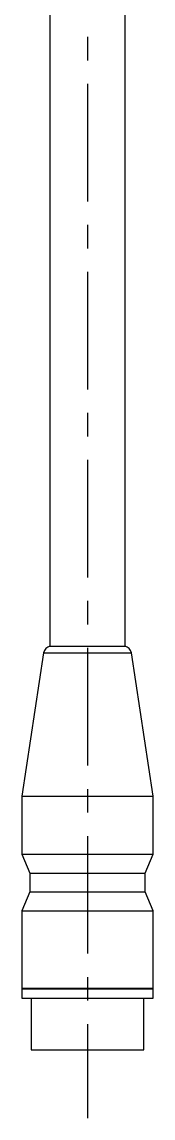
# Model space of a CAD drawing. Extents: x -286 to 426, y 17 to 540.
# Drawn here: x -258.6 to -244.6, y 202.9 to 319.5 of the extents above; entities that cross this region are included whole.
import ezdxf

# ---------------------------------------------------------------- set-up
doc = ezdxf.new("R2010")
doc.units = 0
doc.header["$LTSCALE"] = 10
doc.linetypes.add('CENTER', pattern=[2, 1.25, -0.25, 0.25, -0.25])
doc.layers.add('1', color=7, linetype='CONTINUOUS')

msp = doc.modelspace()

# ---------------------------------------------------------------- linework, layer by layer
at = {"layer": '1', "color": 7, "linetype": 'CONTINUOUS'}
for p, q in [((-255.625831, 333.698358), (-255.625831, 253.156019)), ((-247.625831, 253.156019), (-247.625831, 327.698358)), ((-255.625831, 253.156019), (-247.625831, 253.156019)), ((-256.310157, 252.432345), (-258.62583, 237.198362)), ((-256.310157, 252.432345), (-246.941505, 252.432345)), ((-244.625832, 237.198362), (-246.941505, 252.432345)), ((-258.62583, 237.198362), (-244.625832, 237.198362)), ((-258.62583, 237.198362), (-258.62583, 231.005363)), ((-244.625832, 231.005363), (-244.625832, 237.198362)), ((-258.62583, 231.005363), (-244.625832, 231.005363)), ((-258.62583, 231.005363), (-257.775831, 229.005363)), ((-245.475831, 229.005363), (-244.625832, 231.005363)), ((-257.775831, 229.005363), (-245.475831, 229.005363)), ((-257.775831, 229.005363), (-257.775831, 227.005363)), ((-245.475831, 227.005363), (-245.475831, 229.005363)), ((-257.775831, 227.005363), (-258.62583, 225.005363)), ((-257.775831, 227.005363), (-245.475831, 227.005363)), ((-244.625832, 225.005363), (-245.475831, 227.005363)), ((-258.62583, 225.005363), (-244.625832, 225.005363)), ((-258.62583, 225.005363), (-258.62583, 216.748363)), ((-244.625832, 216.748363), (-244.625832, 225.005363)), ((-258.62583, 216.748363), (-244.625832, 216.748363)), ((-258.62583, 216.748363), (-258.57583, 216.698363)), ((-258.62583, 216.698363), (-244.625832, 216.698363)), ((-258.62583, 216.698363), (-258.62583, 215.698361)), ((-258.62583, 215.698361), (-244.625832, 215.698361)), ((-257.625829, 215.698361), (-257.625829, 210.19836)), ((-245.625833, 210.19836), (-245.625833, 215.698361)), ((-244.675832, 216.698363), (-244.625832, 216.748363)), ((-244.625832, 215.698361), (-244.625832, 216.698363)), ((-257.625829, 210.19836), (-245.625833, 210.19836))]:
    msp.add_line(p, q, dxfattribs=at)
at = {"layer": '1', "color": 4, "linetype": 'CENTER'}
msp.add_line((-251.625831, 332.948359), (-251.625831, 202.948359), dxfattribs=at)
at = {"layer": '1', "color": 7, "linetype": 'CONTINUOUS'}
for centre, start, end in [((-255.337914, 252.198361), 106.733256, 166.468302), ((-247.913748, 252.198361), 13.531698, 73.266744)]:
    msp.add_arc(centre, 1.000002, start, end, dxfattribs=at)

doc.saveas('drawing.dxf')
